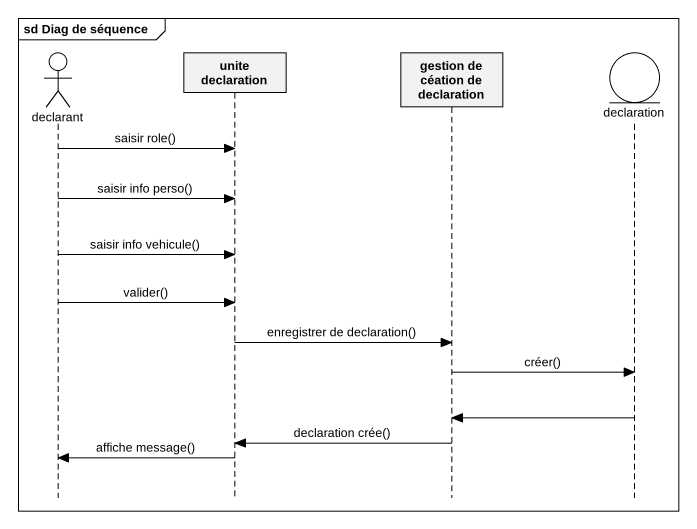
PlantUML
@startuml
mainframe sd Diag de séquence
hide footbox
actor declarant
participant "unite declaration" as unite_declaration
participant "gestion de céation de declaration" as gestion_de_céation_de
entity declaration

declarant -> unite_declaration : saisir role()
declarant -> unite_declaration : saisir info perso()
declarant -> unite_declaration : saisir info vehicule()
declarant -> unite_declaration : valider()
unite_declaration -> gestion_de_céation_de : enregistrer de declaration()
gestion_de_céation_de -> declaration : créer()
declaration -> gestion_de_céation_de
gestion_de_céation_de -> unite_declaration : declaration crée()
unite_declaration -> declarant : affiche message()
@enduml
